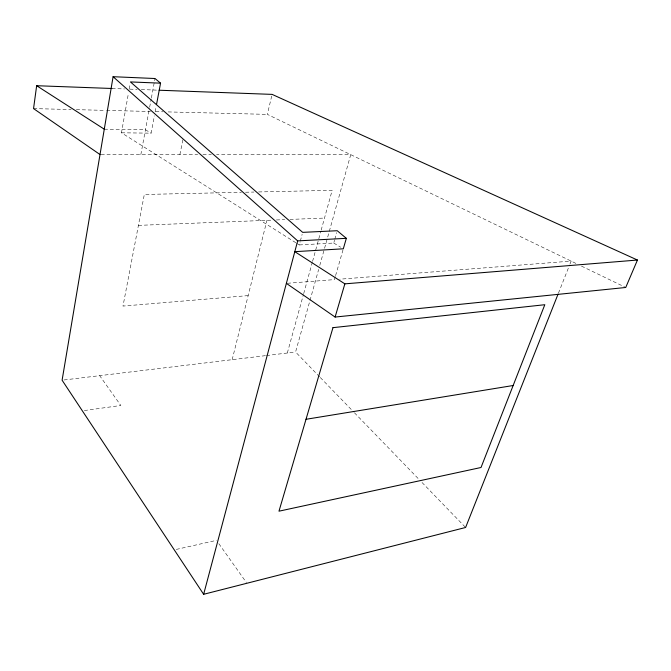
<?xml version="1.0" encoding="UTF-8"?>
<svg xmlns="http://www.w3.org/2000/svg" width="671" height="671" viewBox="0 0 671 671"><rect width="100%" height="100%" fill="white"/><g stroke="black" fill="none" stroke-linecap="round" stroke-linejoin="round"><path stroke-width="0.5" stroke-dasharray="3.35 2.52" d="M295.768 242.701L121.476 132.799L128.455 93.118M129.167 89.05L130.065 83.959M140.843 154.565L149.465 108.249M149.658 107.217L151.185 99.023M151.378 97.991L155.001 78.515M121.476 132.799L151.109 133.168L154.389 115.823M155.16 111.738L156.125 106.63M179.878 154.582L183.158 138.478M575.844 263.376L267.343 114.372L271.864 95.383M232.174 359.673L266.941 220.331M296.657 243.263L299.308 244.94L300.088 242.038M300.348 241.065L302.151 234.296M287.322 353.013L303.418 294.603M303.695 293.596L312.292 262.378M312.569 261.371L320.897 231.16M321.174 230.153L332.153 190.329L258.067 191.956M319.555 376.758L295.575 352.015L318.65 269.44M319.773 265.414L324.278 249.302M324.563 248.295L350.732 154.649L216.565 154.59M299.308 244.94L333.739 243.036L334.544 240.193M334.812 239.245L336.691 232.619M335.299 276.628L334.443 279.606L286.374 283.363M335.584 275.63L343.032 249.797M558.431 293.185L569.595 264.995M569.981 264.022L571.138 261.103L339.652 279.203M176.272 549.423L216.49 540.356M84.328 410.543L120.822 405.477L99.677 375.668M64.039 379.971L265.464 355.655M266.513 355.529L295.575 352.015M248.161 295.601L122.994 306.077L144.324 194.464L241.367 192.325M138.419 225.372L272.174 220.122M276.36 219.962L284.73 219.627M289.964 219.425L324.504 218.067M245.544 192.233L253.89 192.049M101.061 154.548L197.702 154.59M202.944 154.59L211.323 154.59M104.282 129.184L145.456 129.771L151.109 133.168M33.55 108.601L71.126 109.532M76.343 109.658L105.565 110.379M106.614 110.405L150.447 111.487M155.664 111.612L162.969 111.797M168.195 111.923L267.343 114.372M111.998 88.488L124.554 88.949M129.788 89.142L137.119 89.411M141.304 89.562L158.046 90.182M581.489 266.11L624.793 287.02M333.739 243.036L340.709 247.23M320.285 377.513L353.709 412.002M354.431 412.757L419.107 479.497M422.009 482.491L465.607 527.481M218.855 543.695L246.358 582.47"/><path stroke-width="1.01" d="M111.998 88.488L36.653 85.712L33.55 108.601L100.021 154.548M156.511 104.592L160.554 83.162L155.001 78.515L113.097 76.704L62.101 380.205L203.64 594.296L465.607 527.481L558.046 294.158M203.64 594.296L297.672 240.889L113.097 76.704M160.554 83.162L130.426 81.929L302.671 232.359L337.228 230.723L346.337 238.331L343.317 248.798L294.804 251.667L344.86 283.85L637.45 260.038L625.733 287.482L335.106 317.048L286.374 283.363M335.106 317.048L344.86 283.85M306.01 419.291L513.147 385.515M297.672 240.889L346.337 238.331M159.094 90.224L272.107 94.385L637.45 260.038M36.653 85.712L104.282 129.184M332.967 327.658L278.977 511.185L481.023 467.494L544.81 304.718L332.967 327.658"/></g></svg>
